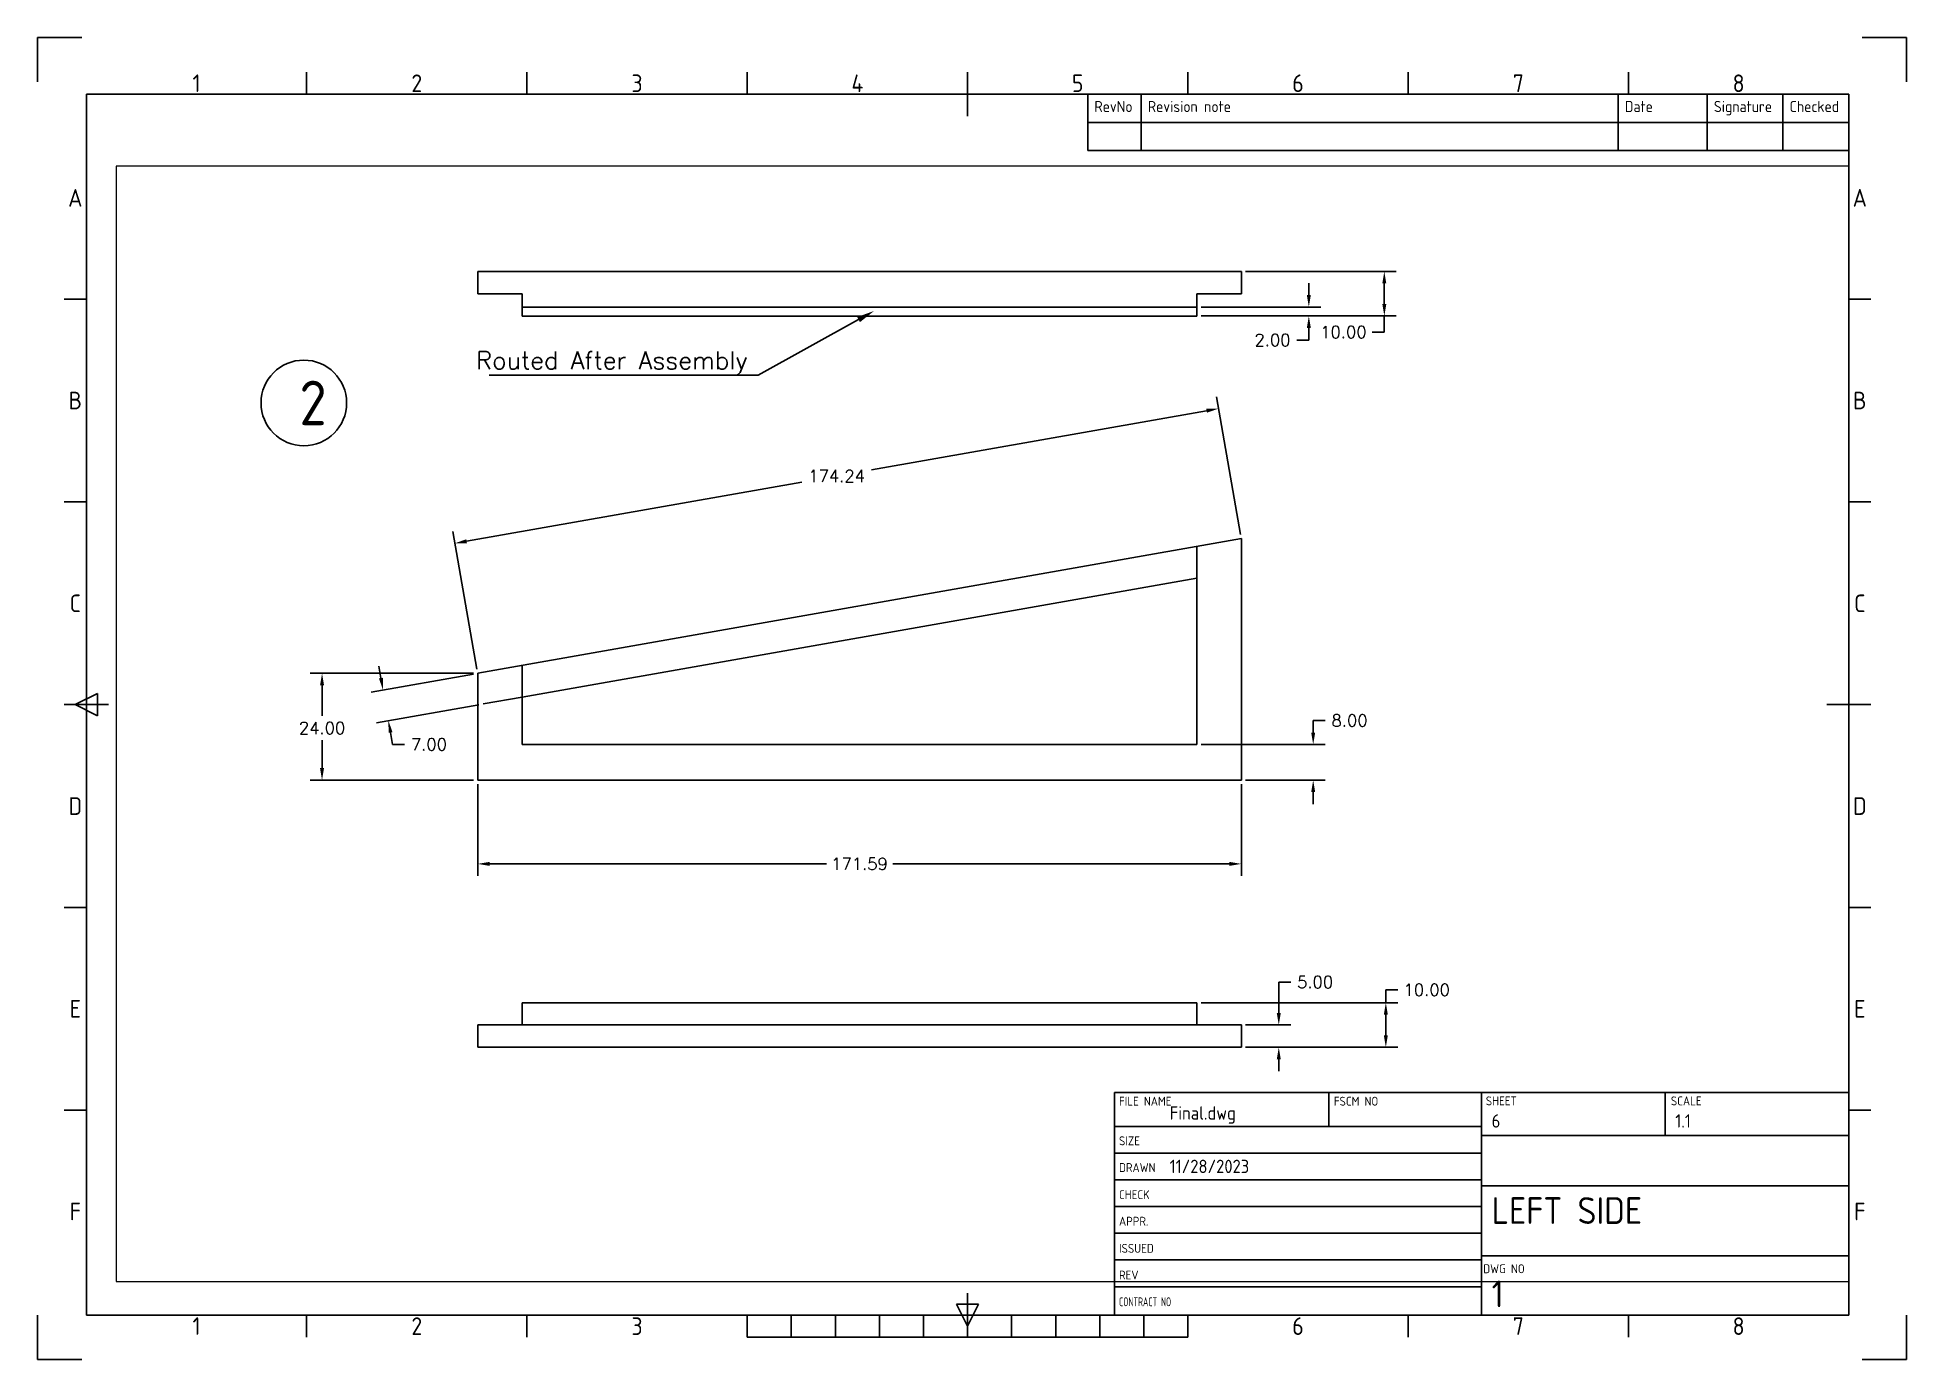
# Paper-space layout 'Left Side' of a CAD drawing. Header units: millimetres. Extents: x 0 to 420, y 0 to 297.
# The model-space entities are those that its viewports show. They can reach past a viewport. Long polylines and large blocks are cut down to what shows.
import ezdxf
from ezdxf import colors
from ezdxf.entities.mleader import LeaderData, LeaderLine
from ezdxf.enums import TextEntityAlignment as Align
from ezdxf.math import Vec2, Vec3

# ---------------------------------------------------------------- set-up
doc = ezdxf.new("R2010")
doc.units = ezdxf.units.MM
for name, color, linetype in [('Dim', 1, 'Continuous'), ('Layer1', 5, 'Continuous'), ('Title Block', 7, 'Continuous'), ('Viewport', 40, 'Continuous'), ('Wood', 7, 'Continuous')]:
    doc.layers.add(name, color=color, linetype=linetype)
doc.styles.add('ACISOTS', font='isocp.shx', dxfattribs={"height": 1})
doc.styles.add('ISO Proportional', font='isocp.shx')
doc.styles.get("Standard").update_dxf_attribs({"font": 'simplex.shx'})
doc.dimstyles.new('Copy of Standard', dxfattribs={"dimscale": 15, "dimtxt": 0.18, "dimasz": 0.18, "dimexe": 0.18, "dimexo": 0.0625, "dimgap": 0.09, "dimtad": 0, "dimtih": 1, "dimtoh": 1, "dimzin": 0, "dimdsep": 46, "dimtxsty": 'Standard', "dimcen": 0.09, "dimadec": 0, "dimazin": 0, "dimtfac": 1, "dimtofl": 0, "dimtmove": 0, "dimatfit": 2, "dimfxl": 1, "dimtolj": 1, "dimtzin": 0, "dimarcsym": 0})

# ---------------------------------------------------------------- blocks, each defined once
blk = doc.blocks.new('*T3')
at = {"layer": 'Title Block', "color": 0, "lineweight": -2}
for p, q in [((0, 0), (12, 0)), ((0, 0), (0, -6.33)), ((12, 0), (119.19, 0)), ((12, 0), (12, -6.33)), ((119.19, 0), (139.19, 0)), ((119.19, 0), (119.19, -6.33)), ((139.19, 0), (156.21, 0)), ((139.19, 0), (139.19, -6.33)), ((156.21, 0), (171, 0)), ((156.21, 0), (156.21, -6.33)), ((171, 0), (171, -6.33)), ((0, -6.33), (12, -6.33)), ((0, -6.33), (0, -12.67)), ((12, -6.33), (119.19, -6.33)), ((12, -6.33), (12, -12.67)), ((119.19, -6.33), (139.19, -6.33)), ((119.19, -6.33), (119.19, -12.67)), ((139.19, -6.33), (156.21, -6.33)), ((139.19, -6.33), (139.19, -12.67)), ((156.21, -6.33), (171, -6.33)), ((156.21, -6.33), (156.21, -12.67)), ((171, -6.33), (171, -12.67)), ((0, -12.67), (12, -12.67)), ((12, -12.67), (119.19, -12.67)), ((119.19, -12.67), (139.19, -12.67)), ((139.19, -12.67), (156.21, -12.67)), ((156.21, -12.67), (171, -12.67))]:
    blk.add_line(p, q, dxfattribs=at)
at = {"layer": 'Title Block', "color": 0, "char_height": 2.5, "attachment_point": 1, "style": 'ISO Proportional'}
for s, insert, width in [('RevNo', (1.5, -1.5), 9), ('Revision note', (13.5, -1.5), 104.1871), ('Date', (120.69, -1.5), 17), ('Signature', (140.69, -1.5), 14.0204), ('Checked', (157.71, -1.5), 11.7925)]:
    blk.add_mtext(s, dxfattribs=dict(at, insert=insert, width=width))
blk = doc.blocks.new('Title Block')
at = {"layer": 'Title Block'}
for p, q in [((0, 297), (0, 287)), ((10, 297), (0, 297)), ((420, 297), (410, 297)), ((420, 287), (420, 297)), ((60.5, 284.23), (60.5, 289.18)), ((110, 284.23), (110, 289.18)), ((159.5, 284.23), (159.5, 289.18)), ((209, 279.28), (209, 289.18)), ((258.5, 284.23), (258.5, 289.18)), ((308, 284.23), (308, 289.18)), ((357.5, 284.23), (357.5, 289.18)), ((407, 284.23), (11, 284.23)), ((11, 284.23), (11, 10)), ((407, 10), (407, 284.23)), ((11, 238.19), (6.05, 238.19)), ((411.95, 238.19), (407, 238.19)), ((11, 192.66), (6.05, 192.66)), ((411.95, 192.66), (407, 192.66)), ((6.05, 147.12), (15.95, 147.12)), ((8.52, 147.12), (13.47, 149.59)), ((13.47, 144.64), (8.52, 147.12)), ((13.47, 149.59), (13.47, 144.64)), ((402.05, 147.12), (411.95, 147.12)), ((11, 101.58), (6.05, 101.58)), ((411.95, 101.58), (407, 101.58)), ((407, 60), (242, 60)), ((242, 10), (242, 60)), ((290.14, 60), (290.14, 52.38)), ((324.5, 10), (324.5, 60)), ((365.75, 50.35), (365.75, 60)), ((407, 10), (407, 60)), ((11, 56.03), (6.05, 56.03)), ((411.95, 56.03), (407, 56.03)), ((242, 52.38), (324.5, 52.38)), ((242, 46.38), (324.5, 46.38)), ((407, 50.35), (324.5, 50.35)), ((242, 40.38), (324.5, 40.38)), ((324.5, 39.01), (407, 39.01)), ((242, 34.38), (324.5, 34.38)), ((242, 28.38), (324.5, 28.38)), ((242, 22.38), (324.5, 22.38)), ((324.5, 23.29), (407, 23.29)), ((209, 10), (209, 14.95)), ((242, 16.38), (324.5, 16.38)), ((0, 0), (0, 10)), ((11, 10), (407, 10)), ((60.5, 5.05), (60.5, 10)), ((110, 5.05), (110, 10)), ((159.5, 5.05), (159.5, 10)), ((169.4, 5.05), (169.4, 10)), ((179.3, 5.05), (179.3, 10)), ((189.2, 5.05), (189.2, 10)), ((199.1, 5.05), (199.1, 10)), ((206.53, 12.47), (211.47, 12.47)), ((209, 7.52), (206.53, 12.47)), ((211.47, 12.47), (209, 7.52)), ((209, 10), (209, 5.05)), ((218.9, 5.05), (218.9, 10)), ((228.8, 5.05), (228.8, 10)), ((238.7, 5.05), (238.7, 10)), ((407, 10), (242, 10)), ((248.6, 5.05), (248.6, 10)), ((258.5, 5.05), (258.5, 10)), ((308, 5.05), (308, 10)), ((357.5, 5.05), (357.5, 10)), ((420, 0), (420, 10)), ((159.5, 5.05), (258.5, 5.05)), ((0, 0), (10, 0)), ((420, 0), (410, 0))]:
    blk.add_line(p, q, dxfattribs=at)
blk.add_blockref('*T3', (236, 284.23))
at = {"layer": 'Title Block', "style": 'ISO Proportional'}
for s, p in [('1', (35.75, 286.7)), ('2', (85.25, 286.7)), ('3', (134.75, 286.7)), ('4', (184.25, 286.7)), ('5', (233.75, 286.7)), ('6', (283.25, 286.7)), ('7', (332.75, 286.7)), ('8', (382.25, 286.7)), ('A', (8.52, 260.96)), ('A', (409.48, 260.96)), ('B', (8.52, 215.43)), ('B', (409.48, 215.43)), ('C', (8.52, 169.88)), ('C', (409.48, 169.88)), ('D', (8.52, 124.34)), ('D', (409.48, 124.34)), ('E', (8.52, 78.8)), ('E', (409.48, 78.8)), ('F', (8.52, 33.27)), ('F', (409.48, 33.27)), ('1', (35.75, 7.52)), ('2', (85.25, 7.52)), ('3', (134.75, 7.52)), ('6', (283.25, 7.52)), ('7', (332.75, 7.52)), ('8', (382.25, 7.52))]:
    blk.add_text(s, height=3.96, dxfattribs=at).set_placement(p, align=Align.MIDDLE)
at = {"layer": 'Title Block', "lineweight": 25, "style": 'ACISOTS'}
for s, p in [('FILE NAME', (243.03, 57.04)), ('FSCM NO', (291.3, 57.04)), ('SHEET', (325.45, 57.11)), ('SCALE', (367.03, 57.11)), ('SIZE', (243.03, 48.14)), ('DRAWN', (243.03, 42.14)), ('CHECK', (243.03, 36.05)), ('APPR.', (243.03, 30.08)), ('ISSUED', (243.03, 23.99)), ('REV', (243.03, 17.99))]:
    blk.add_text(s, height=2, dxfattribs=at).set_placement(p)
at = {"layer": 'Title Block', "lineweight": 25, "style": 'ACISOTS', "width": 0.683519}
blk.add_text('CONTRACT NO', height=2, dxfattribs=at).set_placement((243.03, 11.99))
at = {"layer": 'Title Block', "insert": (324.88, 21.41), "char_height": 2, "width": 8.8, "attachment_point": 1, "style": 'ACISOTS'}
blk.add_mtext('DWG NO', dxfattribs=at)
at = {"layer": 'Title Block', "lineweight": 35, "style": 'ACISOTS'}
for tag, p, height in [('FILE_NAME', (254.41, 53.9), 3), ('FSCM_NO', (293.68, 53.04), 3), ('SHEET', (326.77, 52.11), 3), ('SCALE', (368.02, 52.11), 3), ('SIZE', (254.7, 48.23), 3), ('DESIGN_ACTIVITY', (328.79, 43.14), 3.5), ('CHECK_DATE', (254.41, 41.9), 3), ('CHECK_DATE', (254.7, 36.14), 3), ('CHECKED_BY', (277.96, 36.14), 3), ('SHEETNAME', (326.77, 30.48), 6), ('APPROVAL_DATE', (254.7, 30.17), 3), ('APPROVED_BY', (277.96, 30.17), 3), ('ISSUE_DATE', (254.7, 24.08), 3), ('ISSUED_BY', (277.96, 24.08), 3), ('DRAWING_SUBTITLE', (328.79, 25.44), 3), ('REVISION', (254.7, 18.08), 3), ('SHEETNUMBER-NAME', (326.77, 11.76), 6), ('CONTRACT_NO', (254.7, 12.08), 3.5)]:
    blk.add_attdef(tag, p, '', height=height, dxfattribs=at)
blk = doc.blocks.new('*D52')
at = {"layer": 'Defpoints', "color": 0, "transparency": 16777216}
for p in [(832.96, 624.34), (797.99, 600.34), (832.96, 600.34)]:
    blk.add_point(p, dxfattribs=at)
at = {"layer": 'Dim', "color": 0, "lineweight": -2, "transparency": 16777216}
for p, q in [((832.02, 624.34), (795.29, 624.34)), ((797.99, 621.64), (797.99, 614.75)), ((797.99, 603.04), (797.99, 609.35)), ((832.02, 600.34), (795.29, 600.34))]:
    blk.add_line(p, q, dxfattribs=at)
at = {"layer": 'Dim', "color": 0, "transparency": 16777216}
for points in [[(797.54, 621.64), (798.44, 621.64), (797.99, 624.34)], [(797.54, 603.04), (798.44, 603.04), (797.99, 600.34)]]:
    blk.add_solid(points, dxfattribs=at)
at = {"layer": 'Dim', "color": 0, "transparency": 16777216, "insert": (797.99, 612.05), "char_height": 2.7, "attachment_point": 5}
blk.add_mtext('\\A1;24.00', dxfattribs=at)
blk = doc.blocks.new('*D53')
at = {"layer": 'Defpoints', "color": 0, "transparency": 16777216}
for p in [(832.96, 600.34), (1004.55, 600.34), (1004.55, 581.53)]:
    blk.add_point(p, dxfattribs=at)
at = {"layer": 'Dim', "color": 0, "lineweight": -2, "transparency": 16777216}
for p, q in [((832.96, 599.4), (832.96, 578.83)), ((1004.55, 599.4), (1004.55, 578.83)), ((835.66, 581.53), (911.3, 581.53)), ((1001.85, 581.53), (926.21, 581.53))]:
    blk.add_line(p, q, dxfattribs=at)
at = {"layer": 'Dim', "color": 0, "transparency": 16777216}
for points in [[(835.66, 581.98), (835.66, 581.08), (832.96, 581.53)], [(1001.85, 581.98), (1001.85, 581.08), (1004.55, 581.53)]]:
    blk.add_solid(points, dxfattribs=at)
at = {"layer": 'Dim', "color": 0, "transparency": 16777216, "insert": (918.76, 581.53), "char_height": 2.7, "attachment_point": 5}
blk.add_mtext('\\A1;171.59', dxfattribs=at)
blk = doc.blocks.new('*D54')
at = {"layer": 'Defpoints', "color": 0, "transparency": 16777216}
for p in [(1004.55, 545.34), (1012.96, 545.34), (1004.55, 540.34)]:
    blk.add_point(p, dxfattribs=at)
at = {"layer": 'Dim', "color": 0, "lineweight": -2, "transparency": 16777216}
for p, q in [((1012.96, 548.04), (1012.96, 554.99)), ((1012.96, 554.99), (1015.66, 554.99)), ((1005.49, 545.34), (1015.66, 545.34)), ((1005.49, 540.34), (1015.66, 540.34)), ((1012.96, 537.64), (1012.96, 534.94))]:
    blk.add_line(p, q, dxfattribs=at)
at = {"layer": 'Dim', "color": 0, "transparency": 16777216}
for points in [[(1012.51, 548.04), (1013.41, 548.04), (1012.96, 545.34)], [(1012.51, 537.64), (1013.41, 537.64), (1012.96, 540.34)]]:
    blk.add_solid(points, dxfattribs=at)
at = {"layer": 'Dim', "color": 0, "transparency": 16777216, "insert": (1021.13, 554.99), "char_height": 2.7, "attachment_point": 5}
blk.add_mtext('\\A1;5.00', dxfattribs=at)
blk = doc.blocks.new('*D55')
at = {"layer": 'Defpoints', "color": 0, "transparency": 16777216}
for p in [(994.55, 550.34), (1037.01, 550.34), (1004.55, 540.34)]:
    blk.add_point(p, dxfattribs=at)
at = {"layer": 'Dim', "color": 0, "lineweight": -2, "transparency": 16777216}
for p, q in [((995.49, 550.34), (1039.71, 550.34)), ((1037.01, 550.34), (1037.01, 553.23)), ((1037.01, 553.23), (1039.71, 553.23)), ((1037.01, 543.04), (1037.01, 547.64)), ((1005.49, 540.34), (1039.71, 540.34))]:
    blk.add_line(p, q, dxfattribs=at)
at = {"layer": 'Dim', "color": 0, "transparency": 16777216}
for points in [[(1036.56, 547.64), (1037.46, 547.64), (1037.01, 550.34)], [(1036.56, 543.04), (1037.46, 543.04), (1037.01, 540.34)]]:
    blk.add_solid(points, dxfattribs=at)
at = {"layer": 'Dim', "color": 0, "transparency": 16777216, "insert": (1046.2, 553.23), "char_height": 2.7, "attachment_point": 5}
blk.add_mtext('\\A1;10.00', dxfattribs=at)
blk = doc.blocks.new('*D56')
at = {"layer": 'Defpoints', "color": 0, "transparency": 16777216}
for p in [(994.55, 608.34), (1020.69, 608.34), (1004.55, 600.34)]:
    blk.add_point(p, dxfattribs=at)
at = {"layer": 'Dim', "color": 0, "lineweight": -2, "transparency": 16777216}
for p, q in [((1020.69, 611.04), (1020.69, 613.74)), ((1020.69, 613.74), (1023.39, 613.74)), ((995.49, 608.34), (1023.39, 608.34)), ((1005.49, 600.34), (1023.39, 600.34)), ((1020.69, 597.64), (1020.69, 594.94))]:
    blk.add_line(p, q, dxfattribs=at)
at = {"layer": 'Dim', "color": 0, "transparency": 16777216}
for points in [[(1020.24, 611.04), (1021.14, 611.04), (1020.69, 608.34)], [(1020.24, 597.64), (1021.14, 597.64), (1020.69, 600.34)]]:
    blk.add_solid(points, dxfattribs=at)
at = {"layer": 'Dim', "color": 0, "transparency": 16777216, "insert": (1028.86, 613.74), "char_height": 2.7, "attachment_point": 5}
blk.add_mtext('\\A1;8.00', dxfattribs=at)
blk = doc.blocks.new('*D48')
at = {"layer": 'Defpoints', "color": 0, "transparency": 16777216}
for p in [(832.96, 624.34), (834.17, 617.45), (812.91, 613.7)]:
    blk.add_point(p, dxfattribs=at)
at = {"layer": 'Dim', "color": 0, "lineweight": -2, "transparency": 16777216}
for p, q in [((811.22, 623.25), (810.75, 625.91)), ((832.04, 624.18), (809.03, 620.12)), ((833.25, 617.28), (810.25, 613.23)), ((813.38, 611.04), (813.85, 608.38)), ((813.85, 608.38), (816.55, 608.38))]:
    blk.add_line(p, q, dxfattribs=at)
at = {"layer": 'Dim', "color": 0, "transparency": 16777216}
for points in [[(811.67, 623.33), (810.78, 623.17), (811.69, 620.59)], [(813.82, 611.12), (812.93, 610.96), (812.91, 613.7)]]:
    blk.add_solid(points, dxfattribs=at)
at = {"layer": 'Dim', "color": 0, "transparency": 16777216, "insert": (822.01, 608.38), "char_height": 2.7, "attachment_point": 5}
blk.add_mtext('\\A1;7.00', dxfattribs=at)
blk = doc.blocks.new('*D49')
at = {"layer": 'Defpoints', "color": 0, "transparency": 16777216}
for p in [(999.41, 683.79), (1004.55, 654.6), (832.96, 624.34)]:
    blk.add_point(p, dxfattribs=at)
at = {"layer": 'Dim', "color": 0, "lineweight": -2, "transparency": 16777216}
for p, q in [((1004.39, 655.52), (998.94, 686.45)), ((996.75, 683.32), (921.45, 670.05)), ((830.47, 654), (905.77, 667.28)), ((832.8, 625.26), (827.34, 656.19))]:
    blk.add_line(p, q, dxfattribs=at)
at = {"layer": 'Dim', "color": 0, "transparency": 16777216}
for points in [[(996.67, 683.77), (996.83, 682.88), (999.41, 683.79)], [(830.39, 654.45), (830.55, 653.56), (827.81, 653.53)]]:
    blk.add_solid(points, dxfattribs=at)
at = {"layer": 'Dim', "color": 0, "transparency": 16777216, "insert": (913.61, 668.66), "char_height": 2.7, "attachment_point": 5}
blk.add_mtext('\\A1;174.24', dxfattribs=at)
blk = doc.blocks.new('*D50')
at = {"layer": 'Defpoints', "color": 0, "transparency": 16777216}
for p in [(1004.55, 714.6), (994.55, 704.6), (1036.67, 704.6)]:
    blk.add_point(p, dxfattribs=at)
at = {"layer": 'Dim', "color": 0, "lineweight": -2, "transparency": 16777216}
for p, q in [((1005.49, 714.6), (1039.37, 714.6)), ((1036.67, 711.9), (1036.67, 707.3)), ((995.49, 704.6), (1039.37, 704.6)), ((1036.67, 704.6), (1036.67, 701)), ((1036.67, 701), (1033.97, 701))]:
    blk.add_line(p, q, dxfattribs=at)
at = {"layer": 'Dim', "color": 0, "transparency": 16777216}
for points in [[(1036.22, 711.9), (1037.12, 711.9), (1036.67, 714.6)], [(1036.22, 707.3), (1037.12, 707.3), (1036.67, 704.6)]]:
    blk.add_solid(points, dxfattribs=at)
at = {"layer": 'Dim', "color": 0, "transparency": 16777216, "insert": (1027.48, 701), "char_height": 2.7, "attachment_point": 5}
blk.add_mtext('\\A1;10.00', dxfattribs=at)
blk = doc.blocks.new('*D51')
at = {"layer": 'Defpoints', "color": 0, "transparency": 16777216}
for p in [(994.55, 706.6), (994.55, 704.6), (1019.71, 704.6)]:
    blk.add_point(p, dxfattribs=at)
at = {"layer": 'Dim', "color": 0, "lineweight": -2, "transparency": 16777216}
for p, q in [((1019.71, 709.3), (1019.71, 712)), ((995.49, 706.6), (1022.41, 706.6)), ((995.49, 704.6), (1022.41, 704.6)), ((1019.71, 701.9), (1019.71, 699.2)), ((1019.71, 699.2), (1017.01, 699.2))]:
    blk.add_line(p, q, dxfattribs=at)
at = {"layer": 'Dim', "color": 0, "transparency": 16777216}
for points in [[(1019.26, 709.3), (1020.16, 709.3), (1019.71, 706.6)], [(1019.26, 701.9), (1020.16, 701.9), (1019.71, 704.6)]]:
    blk.add_solid(points, dxfattribs=at)
at = {"layer": 'Dim', "color": 0, "transparency": 16777216, "insert": (1011.55, 699.2), "char_height": 2.7, "attachment_point": 5}
blk.add_mtext('\\A1;2.00', dxfattribs=at)

msp = doc.modelspace()

# ---------------------------------------------------------------- linework, layer by layer
at = {"layer": 'Dim'}
for p, q in [((832.959, 624.34), (832.959, 624.34)), ((834.175, 617.446), (842.959, 618.995))]:
    msp.add_line(p, q, dxfattribs=at)
at = {"layer": 'Layer1'}
msp.add_circle((793.895, 685.068), 9.618, dxfattribs=at)
at = {"layer": 'Wood'}
for p, q in [((1004.554, 714.597), (832.959, 714.597)), ((832.959, 714.597), (832.959, 709.597)), ((1004.554, 714.597), (1004.554, 709.597)), ((842.959, 709.597), (832.959, 709.597)), ((842.959, 709.597), (842.959, 704.597)), ((994.554, 706.597), (842.959, 706.597)), ((1004.554, 709.597), (994.554, 709.597)), ((994.554, 709.597), (994.554, 704.597)), ((994.554, 704.597), (842.959, 704.597)), ((832.959, 624.34), (1004.554, 654.597)), ((994.554, 652.833), (994.554, 608.34)), ((1004.554, 654.597), (1004.554, 600.34)), ((842.959, 618.995), (994.554, 645.725)), ((842.959, 626.103), (842.959, 608.34)), ((832.959, 624.34), (832.959, 600.34)), ((994.554, 608.34), (842.959, 608.34)), ((1004.554, 600.34), (832.959, 600.34)), ((994.554, 550.34), (842.959, 550.34)), ((842.959, 550.34), (842.959, 545.34)), ((994.554, 550.34), (994.554, 545.34)), ((1004.554, 545.34), (832.959, 545.34)), ((832.959, 545.34), (832.959, 540.34)), ((1004.554, 545.34), (1004.554, 540.34)), ((1004.554, 540.34), (832.959, 540.34))]:
    msp.add_line(p, q, dxfattribs=at)

# ---------------------------------------------------------------- texts
at = {"layer": 'Layer1', "insert": (792.895, 690.068), "char_height": 10, "attachment_point": 1, "style": 'ISO Proportional'}
msp.add_mtext_dynamic_manual_height_columns('2', width=25.64739, gutter_width=12.5, heights=[0], dxfattribs=at)

# ---------------------------------------------------------------- dimensions: what is measured, and where the dimension line sits
at = {"layer": 'Dim'}
for base, p1, p2, angle, picture, middle, dimtype in [((1036.671, 704.597), (1004.554, 714.597), (994.554, 704.597), 90, '*D50', (1027.478, 700.997), 160), ((812.907, 613.696), (832.959, 624.34), (834.175, 617.446), 280, '*D48', (822.009, 608.378), 161), ((797.989, 600.34), (832.959, 624.34), (832.959, 600.34), 90, '*D52', (797.989, 612.052), 160), ((1037.007, 550.34), (1004.554, 540.34), (994.554, 550.34), 90, '*D55', (1046.2, 553.23), 160), ((1012.961, 545.34), (1004.554, 540.34), (1004.554, 545.34), 90, '*D54', (1021.125, 554.994), 160)]:
    dim = msp.add_linear_dim(base=base, p1=p1, p2=p2, angle=angle, dimstyle='Copy of Standard', dxfattribs=at)
    dim.commit()
    dim.dimension.update_dxf_attribs({"geometry": picture, "text_midpoint": middle, "dimtype": dimtype})
for base, p1, p2, picture, middle in [((1019.714, 704.597), (994.554, 706.597), (994.554, 704.597), '*D51', (1011.55, 699.197)), ((1020.692, 608.34), (1004.554, 600.34), (994.554, 608.34), '*D56', (1028.856, 613.74))]:
    dim = msp.add_linear_dim(base=base, p1=p1, p2=p2, angle=90, dimstyle='Copy of Standard', dxfattribs=at)
    dim.commit()
    dim.dimension.update_dxf_attribs({"geometry": picture, "text_midpoint": middle})
dim = msp.add_aligned_dim(p1=(832.959, 624.34), p2=(1004.554, 654.597), distance=29.645, dimstyle='Copy of Standard', dxfattribs=at)
dim.commit()
dim.dimension.update_dxf_attribs({"geometry": '*D49', "text_midpoint": (913.609, 668.662)})
dim = msp.add_linear_dim(base=(1004.5541, 581.533), p1=(832.9593, 600.3397), p2=(1004.5541, 600.3397), dimstyle='Copy of Standard', dxfattribs=at)
dim.commit()
dim.dimension.update_dxf_attribs({"geometry": '*D53', "text_midpoint": (918.7567, 581.533)})

# ---------------------------------------------------------------- leaders
ml = msp.add_multileader_mtext('Standard', dxfattribs=at)
ml.set_content('Routed After Assembly', color=256)
ml.set_leader_properties()
ml.build(insert=Vec2(0, 0))
ml.multileader.update_dxf_attribs({"text_right_attachment_type": 6, "dogleg_length": 0.36})
ctx = ml.context
ctx.base_point, ctx.plane_origin = Vec3(820.966, 693.979), Vec3(922.033, 705.73)
ctx.right_attachment, ctx.text_align_type = 6, 2
notes = []
notes.append((ctx, [(0, (1, 1, 0), (895.993, 691.313), (-1, 0), 0.36, [(0, [(922.033, 705.73)], 0, [])])]))
ctx.mtext.insert, ctx.mtext.alignment, ctx.mtext.flow_direction = Vec3(893.633, 696.646), 3, 5
for ctx, leaders in notes:
    for number, flags, end, landing, length, lines in leaders:
        leader = LeaderData()
        leader.index, (leader.has_last_leader_line, leader.has_dogleg_vector, leader.attachment_direction) = number, flags
        leader.last_leader_point, leader.dogleg_vector, leader.dogleg_length = Vec3(end), Vec3(landing), length
        for number, points, colour, breaks in lines:
            line = LeaderLine()
            line.index, line.vertices, line.color, line.breaks = number, Vec3.list(points), colors.encode_raw_color(colour), breaks
            leader.lines.append(line)
        ctx.leaders.append(leader)

psp = doc.layouts.new('Left Side')

# ---------------------------------------------------------------- block references
ref = psp.add_blockref('Title Block', (0, 0))
ref.add_attrib('SHEETNAME', 'LEFT SIDE', (326.77, 30.48), dxfattribs={"layer": 'Title Block', "lineweight": 35, "height": 6, "style": 'ACISOTS'})
ref.add_attrib('SHEETNUMBER-NAME', '1', (326.77, 11.76), dxfattribs={"layer": 'Title Block', "lineweight": 35, "height": 6, "style": 'ACISOTS'})
ref.add_attrib('SCALE', '1.1', (368.02, 52.11), dxfattribs={"layer": 'Title Block', "lineweight": 35, "height": 3, "style": 'ACISOTS'})
ref.add_attrib('SHEET', '6', (326.77, 52.11), dxfattribs={"layer": 'Title Block', "lineweight": 35, "height": 3, "style": 'ACISOTS'})
ref.add_attrib('FILE_NAME', 'Final.dwg', (254.41, 53.9), dxfattribs={"layer": 'Title Block', "lineweight": 35, "height": 3, "style": 'ACISOTS'})
ref.add_attrib('CHECK_DATE', '11/28/2023', (254.41, 41.9), dxfattribs={"layer": 'Title Block', "lineweight": 35, "height": 3, "style": 'ACISOTS'})

# ---------------------------------------------------------------- viewports
at = {"layer": 'Viewport'}
psp.add_viewport(center=(212.35, 142.8), size=(389.31, 250.4993), view_center_point=(946.378, 612.979), view_height=250.49927, dxfattribs=at)

doc.saveas('drawing.dxf')
